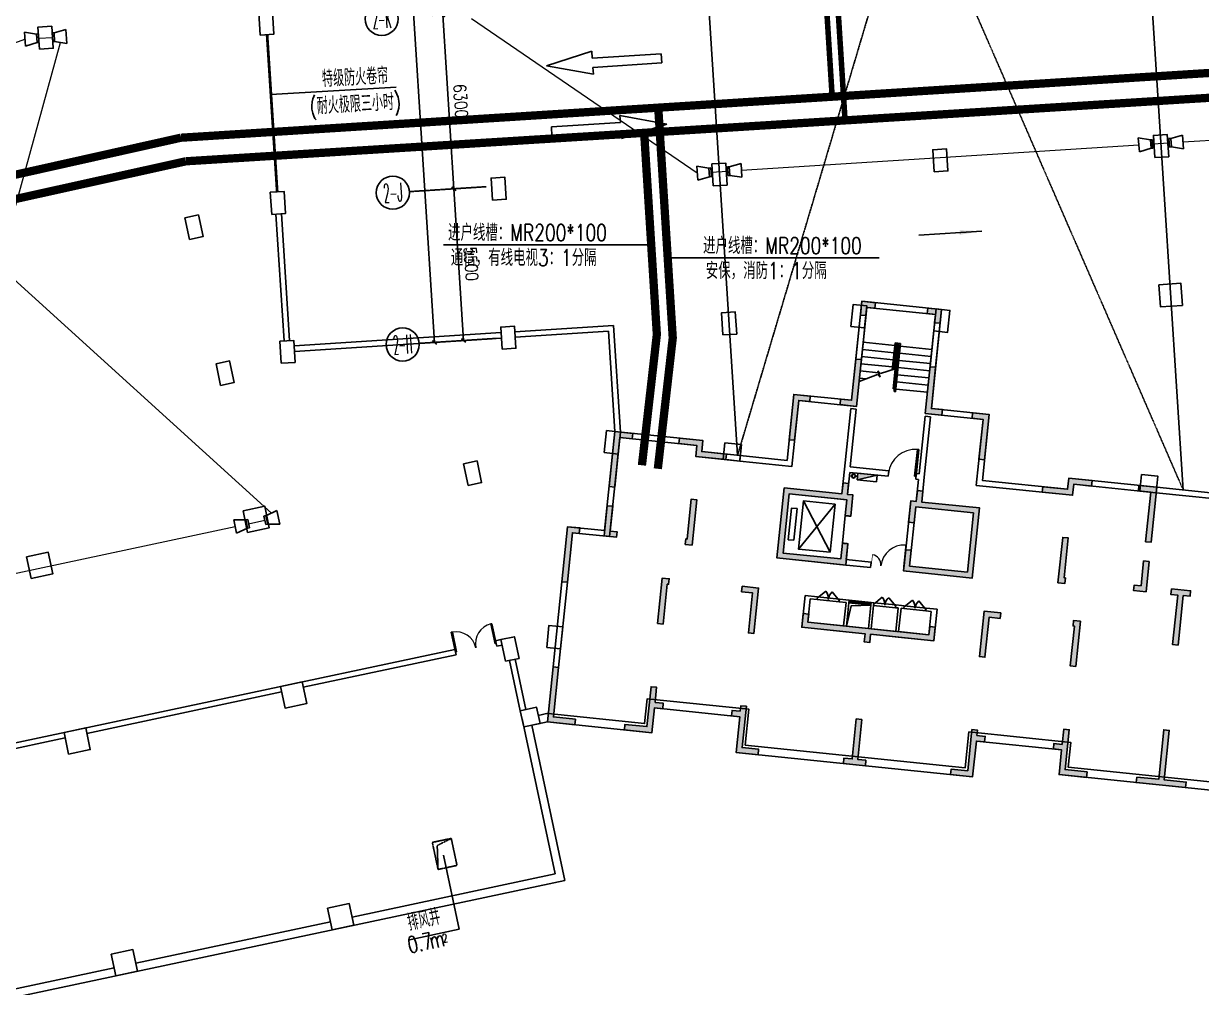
# Model space of a CAD drawing. Extents: x -781653 to 929899, y -295171 to 30012.
# Drawn here: x -201771 to -159181, y -188006 to -153139 of the extents above; entities that cross this region are included whole.
import ezdxf
from ezdxf.enums import TextEntityAlignment as Align

# ---------------------------------------------------------------- set-up
doc = ezdxf.new("R2010")
doc.units = 0
doc.header["$LTSCALE"] = 10
doc.header["$MEASUREMENT"] = 0
for name, pattern in [('BORDER', [1.75, 0.5, -0.25, 0.5, -0.25, 0, -0.25]), ('CENTER', [2, 1.25, -0.25, 0.25, -0.25]), ('DASH', [0.35, 0.25, -0.1]), ('DASHED', [0.75, 0.5, -0.25])]:
    doc.linetypes.add(name, pattern=pattern)
doc.layers.get('0').update_dxf_attribs({"linetype": 'CONTINUOUS'})
doc.layers.get('Defpoints').update_dxf_attribs({"linetype": 'CONTINUOUS'})
for name, color, linetype in [('A-STAIRS', 9, 'CONTINUOUS'), ('AXIS', 3, 'CONTINUOUS'), ('AXIS_TEXT', 7, 'CONTINUOUS'), ('COLU', 1, 'CONTINUOUS'), ('DIM_ELEV', 3, 'CONTINUOUS'), ('DIM_SYMB', 3, 'CONTINUOUS'), ('DOTE', 8, 'CENTER'), ('HT-TEXT', 7, 'CONTINUOUS'), ('JPS-X', 1, 'BORDER'), ('JPS-XHS', 7, 'CONTINUOUS'), ('LVTRY', 6, 'CONTINUOUS'), ('PUB_DIM', 3, 'CONTINUOUS'), ('RD-equip', 3, 'CONTINUOUS'), ('RD-text', 4, 'CONTINUOUS'), ('road', 7, 'CONTINUOUS'), ('solid', 252, 'CONTINUOUS'), ('STAIR', 9, 'CONTINUOUS'), ('TEXT', 7, 'CONTINUOUS'), ('wall', 8, 'CONTINUOUS'), ('wall-jg', 7, 'CONTINUOUS'), ('WINDOW', 4, 'CONTINUOUS'), ('结构墙', 1, 'CONTINUOUS'), ('行车方向', 4, 'CONTINUOUS'), ('行车线', 207, 'CONTINUOUS')]:
    doc.layers.add(name, color=color, linetype=linetype)
doc.layers.add('RD-line', color=2, linetype='CONTINUOUS', lineweight=0)
doc.layers.get('DOTE').off()
doc.styles.add('_TCH_AXIS', font='COMPLEX', dxfattribs={"bigfont": 'GBCBIG'})
doc.styles.add('_TEL_DIM', font='SIMPLEX', dxfattribs={"width": 0.8, "height": 3.5, "bigfont": 'HZTXT'})
doc.styles.add('COMPLEX', font='COMPLEX')
doc.styles.add('DIM_FONT', font='SIMPLEX', dxfattribs={"width": 0.8, "bigfont": 'HZTXT'})
doc.styles.add('FS2', font='tjromans.shx', dxfattribs={"width": 0.8, "bigfont": 'tjhztxt.shx'})
doc.linetypes.add('BRA', pattern='A,2.8,-0.1,["B",_TEL_DIM,S=0.07,R=0,X=0,Y=-0.12],-0.25', length=3.15)
doc.dimstyles.new('DIMN300', dxfattribs={"dimscale": 3, "dimtxt": 300, "dimasz": 100, "dimexe": 250, "dimexo": 300, "dimgap": 150, "dimtad": 1, "dimdec": 0, "dimzin": 0, "dimdsep": 46, "dimtxsty": 'DIM_FONT', "dimblk": 'ARCHTICK', "dimcen": 0.09, "dimclrt": 7, "dimazin": 2, "dimtfac": 1, "dimtdec": 0, "dimtix": 1, "dimtmove": 2, "dimatfit": 3, "dimfxl": 0, "dimtolj": 1, "dimtzin": 0, "dimarcsym": 0})

# ---------------------------------------------------------------- blocks, each defined once
blk = doc.blocks.new('DXHS')
at = {"layer": 'JPS-XHS'}
blk.add_hatch(color=256, dxfattribs=at).paths.add_polyline_path([(-350, 240), (-350, 0), (350, 0)])
at = {"layer": 'JPS-XHS', "linetype": 'Continuous'}
for p, q in [((-350, 240), (-350, 0)), ((-350, 240), (350, 240)), ((-350, 0), (350, 0)), ((350, 240), (350, 0))]:
    blk.add_line(p, q, dxfattribs=at)
at = {"layer": 'JPS-XHS'}
blk.add_line((-350, 240), (350, 0), dxfattribs=at)
blk = doc.blocks.new('FF')
at = {"linetype": 'Continuous'}
for radius in [75, 60]:
    blk.add_circle((0, 0), radius, dxfattribs=at)
blk = doc.blocks.new('$DorLib2D$00000116')
at = {"color": 0}
for p, q in [((-0.5, 0), (-0.146, 0.354)), ((0.5, 0), (0.146, 0.354))]:
    blk.add_line(p, q, dxfattribs=at)
for centre, start, end in [((-0.5, 0), 0, 45), ((0.5, 0), 135, 180)]:
    blk.add_arc(centre, 0.5, start, end, dxfattribs=at)
blk = doc.blocks.new('$WINLIB2D$00000001')
for p, q in [((-0.5, 0.5), (0.5, 0.5)), ((-0.5, 0.5), (-0.5, -0.5)), ((0.5, 0.167), (-0.5, 0.167)), ((0.5, -0.5), (0.5, 0.5)), ((0.5, -0.167), (-0.5, -0.167)), ((-0.5, -0.5), (0.5, -0.5))]:
    blk.add_line(p, q)
blk = doc.blocks.new('$DorLib2D$00000001')
for p, q in [((0.45, 0.975), (0.5, 0.975)), ((0.45, 0), (0.45, 0.975)), ((0.5, 0), (0.5, 0.975)), ((0.5, 0), (0.45, 0))]:
    blk.add_line(p, q)
at = {"lineweight": 13}
blk.add_arc((0.475, 0), 0.975, 91.4693, 180, dxfattribs=at)
blk = doc.blocks.new('$DorLib2D$00000025')
at = {"const_width": 0.02}
for points in [[(0.481, -0.001), (0.481, 0.691)], [(-0.481, 0.001), (-0.481, 0.308)]]:
    blk.add_lwpolyline(points, dxfattribs=at)
at = {"lineweight": 13}
for centre, radius, start, end in [((0.505, -0.002), 0.699, 91.9397, 179.7238), ((-0.501, 0.003), 0.307, 359.7899, 85.7508)]:
    blk.add_arc(centre, radius, start, end, dxfattribs=at)
blk = doc.blocks.new('A$C48097694')
at = {"layer": 'solid'}
h = blk.add_hatch(color=8, dxfattribs=at)
h.paths.add_polyline_path([(32350, 9700), (32150, 9700), (32150, 10100), (31950, 10100), (31950, 9700), (29850, 9700), (29850, 7150), (32258, 7150), (32350, 7150), (32350, 7350), (32350, 7925), (32150, 7925), (32150, 7350), (30050, 7350), (30050, 9500), (32050, 9500), (32150, 9500), (32150, 8925), (32350, 8925)])
h.paths.add_polyline_path([(34750, 9500), (36750, 9500), (36750, 7350), (34650, 7350), (34650, 7925), (34450, 7925), (34450, 7350), (34450, 7150), (34550, 7150), (36950, 7150), (36950, 9700), (34850, 9700), (34850, 10100), (34650, 10100), (34650, 9700), (34450, 9700), (34450, 8925), (34650, 8925), (34650, 9500)])
for points in [[(9000, 4950), (9000, 5250), (8800, 5250), (8800, 4750), (11100, 4750), (11100, 4450), (11300, 4450), (11300, 4750), (13600, 4750), (13600, 5250), (13400, 5250), (13400, 4950)], [(31200, 4950), (31200, 5250), (31000, 5250), (31000, 4750), (33300, 4750), (33300, 4450), (33500, 4450), (33500, 4750), (35800, 4750), (35800, 5250), (35600, 5250), (35600, 4950)]]:
    blk.add_hatch(color=8, dxfattribs=at).paths.add_polyline_path(points)
at = {"layer": 'DIM_SYMB', "color": 8}
for points in [[(11850, 13670, 0, 0, 0), (11850, 15593, 0, 0, 0), (10550, 15593, 0, 0, 0), (10550, 14750, 80, 0, 0), (10550, 14450, 0, 0, 0)], [(32750, 13670, 0, 0, 0), (32750, 15593, 0, 0, 0), (34050, 15593, 0, 0, 0), (34050, 14750, 80, 0, 0), (34050, 14450, 0, 0, 0)]]:
    blk.add_lwpolyline(points, format="xyseb", dxfattribs=at)
at = {"layer": 'JPS-X', "color": 8, "const_width": 50}
for points in [[(10175, 10380), (10250, 10380)], [(34425, 10380), (34350, 10380)]]:
    blk.add_lwpolyline(points, dxfattribs=at)
at = {"layer": 'LVTRY', "color": 8}
for points in [[(10400, 4950), (10498, 5706), (11200, 5800)], [(34200, 4950), (34102, 5706), (33400, 5800)]]:
    blk.add_lwpolyline(points, dxfattribs=at)
at = {"layer": 'solid', "color": 8}
blk.add_line((33400, 0), (33400, 1650), dxfattribs=at)
at = {"layer": 'STAIR', "color": 8}
for p, q in [((11100, 15230), (9950, 15230)), ((11100, 14970), (9950, 14970)), ((11300, 15330), (11100, 15330)), ((11100, 15330), (11100, 14352)), ((11250, 15280), (11150, 15280)), ((11150, 15280), (11150, 14374)), ((11200, 15230), (11150, 15230)), ((11200, 14970), (11150, 14970)), ((11200, 15230), (11200, 13670)), ((11200, 15230), (11250, 15230)), ((11200, 15230), (11200, 14397)), ((11200, 14970), (11250, 14970)), ((11250, 15280), (11250, 13570)), ((11300, 15330), (11300, 13570)), ((11300, 15230), (12450, 15230)), ((11300, 14970), (12450, 14970)), ((33300, 15230), (32150, 15230)), ((33300, 14970), (32150, 14970)), ((33300, 15330), (33500, 15330)), ((33300, 15330), (33300, 13570)), ((33350, 15280), (33350, 13570)), ((33350, 15280), (33450, 15280)), ((33400, 15230), (33350, 15230)), ((33400, 14970), (33350, 14970)), ((33400, 15230), (33400, 14397)), ((33400, 15230), (33450, 15230)), ((33400, 15230), (33400, 13670)), ((33400, 14970), (33450, 14970)), ((33450, 15280), (33450, 14374)), ((33500, 15330), (33500, 14352)), ((33500, 15230), (34650, 15230)), ((33500, 14970), (34650, 14970)), ((11100, 14710), (9950, 14710)), ((11200, 14710), (11150, 14710)), ((11200, 14710), (11250, 14710)), ((11300, 14710), (12450, 14710)), ((33300, 14710), (32150, 14710)), ((33400, 14710), (33350, 14710)), ((33400, 14710), (33450, 14710)), ((33500, 14710), (34650, 14710)), ((11100, 14450), (9950, 14450)), ((10613, 14190), (9950, 14190)), ((9950, 13804), (10582, 14119)), ((10582, 14119), (10688, 14037)), ((10688, 14037), (10583, 14253)), ((10583, 14253), (10689, 14172)), ((10689, 14172), (11200, 14397)), ((11200, 14450), (11150, 14450)), ((11200, 14450), (11250, 14450)), ((11200, 14190), (11250, 14190)), ((11300, 14450), (12450, 14450)), ((11300, 14190), (12450, 14190)), ((33300, 14450), (32150, 14450)), ((33300, 14190), (32150, 14190)), ((33400, 14450), (33350, 14450)), ((33400, 14190), (33350, 14190)), ((33400, 14450), (33450, 14450)), ((33911, 14172), (33400, 14397)), ((33500, 14450), (34650, 14450)), ((34017, 14253), (33911, 14172)), ((33912, 14037), (34017, 14253)), ((34018, 14119), (33912, 14037)), ((33987, 14190), (34650, 14190)), ((34650, 13804), (34018, 14119)), ((10203, 13930), (9950, 13930)), ((11200, 13930), (11250, 13930)), ((11200, 13670), (11250, 13670)), ((11300, 13930), (12450, 13930)), ((11300, 13670), (12450, 13670)), ((33300, 13930), (32150, 13930)), ((33300, 13670), (32150, 13670)), ((33400, 13930), (33350, 13930)), ((33400, 13670), (33350, 13670)), ((34397, 13930), (34650, 13930)), ((11250, 13570), (11300, 13570)), ((33350, 13570), (33300, 13570)), ((8390, 9300), (9540, 7550)), ((8390, 7550), (9540, 9300)), ((36210, 9300), (35060, 7550)), ((36210, 7550), (35060, 9300)), ((9950, 8925), (9950, 7925)), ((34650, 8925), (34650, 7925)), ((10050, 5900), (9250, 5900)), ((9250, 5800), (10050, 5800)), ((12100, 5900), (11300, 5900)), ((11300, 5800), (12100, 5800)), ((13200, 5900), (12400, 5900)), ((12400, 5800), (13200, 5800)), ((32200, 5900), (31400, 5900)), ((31400, 5800), (32200, 5800)), ((32500, 5900), (33300, 5900)), ((32500, 5800), (33300, 5800)), ((35350, 5900), (34550, 5900)), ((34550, 5800), (35350, 5800))]:
    blk.add_line(p, q, dxfattribs=at)
for points in [[(38250, 7600), (37050, 7600), (37050, 9400), (38250, 9400)], [(8190, 7850), (8190, 9000), (7990, 9000), (7990, 7850)], [(9540, 7550), (9540, 9300), (8390, 9300), (8390, 7550)], [(35060, 7550), (35060, 9300), (36210, 9300), (36210, 7550)], [(36410, 7850), (36410, 9000), (36610, 9000), (36610, 7850)]]:
    blk.add_lwpolyline(points, close=True, dxfattribs=at)
at = {"layer": 'STAIR', "color": 8, "linetype": 'DASH'}
blk.add_lwpolyline([(38200, 7650), (37100, 7650), (37100, 9350), (38200, 9350)], close=True, dxfattribs=at)
at = {"layer": 'wall', "color": 8}
for p, q in [((9750, 12800), (9750, 10600)), ((9950, 12800), (9750, 12800)), ((9950, 12800), (9950, 10700)), ((12450, 10700), (12450, 12800)), ((12450, 12800), (12650, 12800)), ((12650, 10600), (12650, 12800)), ((31950, 10600), (31950, 12800)), ((31950, 12800), (32150, 12800)), ((32150, 10700), (32150, 12800)), ((34650, 12800), (34650, 10700)), ((34850, 12800), (34650, 12800)), ((34850, 12800), (34850, 10600)), ((11350, 10700), (9950, 10700)), ((11350, 10500), (11350, 10700)), ((12450, 10700), (12350, 10700)), ((12350, 10700), (12350, 10500)), ((32250, 10700), (32150, 10700)), ((32250, 10500), (32250, 10700)), ((34650, 10700), (33250, 10700)), ((33250, 10700), (33250, 10500)), ((9750, 10600), (9750, 9700)), ((9950, 10500), (11350, 10500)), ((9950, 10500), (9950, 9700)), ((12350, 10500), (12450, 10500)), ((12450, 9700), (12450, 10500)), ((12650, 9700), (12650, 10600)), ((31950, 9700), (31950, 10600)), ((32150, 9700), (32150, 10500)), ((32150, 10500), (32250, 10500)), ((33250, 10500), (34650, 10500)), ((34650, 10500), (34650, 9700)), ((34850, 10600), (34850, 9700)), ((7650, 9700), (7650, 7150)), ((9750, 9700), (7650, 9700)), ((7850, 9500), (7850, 7350)), ((9850, 9500), (7850, 9500)), ((9950, 9500), (9850, 9500)), ((10150, 9700), (9950, 9700)), ((9950, 9500), (9950, 8925)), ((10150, 8925), (10150, 9700)), ((12250, 9700), (12250, 7350)), ((12250, 9700), (12450, 9700)), ((12450, 9500), (12450, 7350)), ((12450, 9500), (12550, 9500)), ((29850, 9700), (29850, 7150)), ((31950, 9700), (29850, 9700)), ((30050, 9500), (30050, 7350)), ((32050, 9500), (30050, 9500)), ((32150, 9500), (32050, 9500)), ((32350, 9700), (32150, 9700)), ((32150, 9500), (32150, 7350)), ((32350, 9700), (32350, 7350)), ((34450, 9700), (34650, 9700)), ((34450, 9700), (34450, 8925)), ((34650, 9500), (34750, 9500)), ((34650, 8925), (34650, 9500)), ((34750, 9500), (36750, 9500)), ((34850, 9700), (36950, 9700)), ((36750, 9500), (36750, 7350)), ((36950, 9700), (36950, 7150)), ((9950, 8925), (10150, 8925)), ((34450, 8925), (34650, 8925)), ((10150, 7925), (9950, 7925)), ((9950, 7925), (9950, 7350)), ((10150, 7350), (10150, 7925)), ((34650, 7925), (34450, 7925)), ((34450, 7925), (34450, 7350)), ((34650, 7350), (34650, 7925)), ((7850, 7350), (9950, 7350)), ((11050, 7350), (10150, 7350)), ((11050, 7150), (11050, 7350)), ((12250, 7350), (12250, 7150)), ((30050, 7350), (32150, 7350)), ((32350, 7150), (32350, 7350)), ((34450, 7350), (33550, 7350)), ((33550, 7350), (33550, 7150)), ((36750, 7350), (34650, 7350)), ((7650, 7150), (10058, 7150)), ((10050, 7150), (11050, 7150)), ((12250, 7150), (12350, 7150)), ((29850, 7150), (32258, 7150)), ((32250, 7150), (32350, 7150)), ((33550, 7150), (34550, 7150)), ((36950, 7150), (34542, 7150)), ((8800, 5900), (8800, 4750)), ((9250, 5900), (8800, 5900)), ((9000, 5800), (9000, 4950)), ((9000, 5800), (9250, 5800)), ((9250, 5800), (9250, 5900)), ((10400, 5900), (10050, 5900)), ((10050, 5900), (10050, 5800)), ((10050, 5800), (10300, 5800)), ((10300, 5800), (10300, 4950)), ((10400, 5800), (10400, 5900)), ((10400, 5800), (10400, 4950)), ((11300, 5900), (11200, 5900)), ((11200, 5900), (11200, 5800)), ((11200, 5800), (11200, 4950)), ((11300, 5800), (11300, 5900)), ((11300, 5800), (11300, 4950)), ((12300, 5900), (12100, 5900)), ((12100, 5900), (12100, 5800)), ((12100, 5800), (12200, 5800)), ((12200, 5800), (12200, 4950)), ((12400, 5900), (12300, 5900)), ((12300, 5800), (12300, 4950)), ((12300, 5800), (12400, 5800)), ((12400, 5800), (12400, 5900)), ((13600, 5900), (13200, 5900)), ((13200, 5900), (13200, 5800)), ((13200, 5800), (13400, 5800)), ((13400, 5800), (13400, 4950)), ((13600, 5900), (13600, 4750)), ((31400, 5900), (31000, 5900)), ((31000, 5900), (31000, 4950)), ((31200, 5800), (31400, 5800)), ((31200, 5800), (31200, 4950)), ((31400, 5800), (31400, 5900)), ((31400, 5900), (32200, 5900)), ((31400, 5800), (31400, 5900)), ((32200, 5800), (31400, 5800)), ((32300, 5900), (32200, 5900)), ((32200, 5900), (32200, 5800)), ((32200, 5900), (32200, 5800)), ((32200, 5800), (32300, 5800)), ((32500, 5900), (32300, 5900)), ((32300, 5800), (32300, 4950)), ((32400, 5800), (32400, 4950)), ((32400, 5800), (32500, 5800)), ((32500, 5800), (32500, 5900)), ((32500, 5900), (33300, 5900)), ((32500, 5800), (32500, 5900)), ((33300, 5800), (32500, 5800)), ((33400, 5900), (33300, 5900)), ((33300, 5900), (33300, 5800)), ((33300, 5900), (33300, 5800)), ((33300, 5800), (33300, 4950)), ((33400, 5800), (33400, 5900)), ((33400, 5800), (33400, 4950)), ((34550, 5900), (34200, 5900)), ((34200, 5900), (34200, 5800)), ((34200, 5800), (34200, 4950)), ((34300, 5800), (34550, 5800)), ((34300, 5800), (34300, 4950)), ((34550, 5800), (34550, 5900)), ((35800, 5900), (35350, 5900)), ((35350, 5900), (35350, 5800)), ((35350, 5800), (35600, 5800)), ((35600, 5800), (35600, 4950)), ((35800, 5900), (35800, 4850)), ((8800, 4750), (10400, 4750)), ((9000, 4950), (10300, 4950)), ((10400, 4950), (11200, 4950)), ((10400, 4750), (11100, 4750)), ((11100, 4750), (11100, 4450)), ((11200, 4950), (11200, 4950)), ((11300, 4950), (12200, 4950)), ((11300, 4750), (12300, 4750)), ((11300, 4750), (11300, 4450)), ((11300, 4750), (11300, 4750)), ((12300, 4950), (13400, 4950)), ((12300, 4750), (13600, 4750)), ((32300, 4750), (31100, 4750)), ((32300, 4950), (31200, 4950)), ((33300, 4750), (32300, 4750)), ((33300, 4950), (32400, 4950)), ((33300, 4750), (33300, 4450)), ((33300, 4750), (33300, 4750)), ((34200, 4950), (33400, 4950)), ((33400, 4950), (33400, 4950)), ((34200, 4750), (33500, 4750)), ((33500, 4750), (33500, 4450)), ((35600, 4750), (34200, 4750)), ((35600, 4950), (34300, 4950)), ((11300, 4450), (11100, 4450)), ((33500, 4450), (33300, 4450))]:
    blk.add_line(p, q, dxfattribs=at)
at = {"layer": 'wall-jg', "color": 8}
for p, q in [((9750, 9700), (9750, 10100)), ((9750, 10100), (9950, 10100)), ((9950, 10100), (9950, 9700)), ((12450, 9700), (12450, 10100)), ((12450, 10100), (12650, 10100)), ((12650, 10100), (12650, 9700)), ((31950, 10100), (31950, 9700)), ((32150, 10100), (31950, 10100)), ((32150, 9700), (32150, 10100)), ((34650, 10100), (34650, 9700)), ((34850, 10100), (34650, 10100)), ((34850, 9700), (34850, 10100)), ((7650, 7150), (7650, 9700)), ((9750, 9700), (7650, 9700)), ((7850, 9500), (9950, 9500)), ((7850, 7350), (7850, 9500)), ((10150, 9700), (9950, 9700)), ((9950, 9500), (9950, 8925)), ((10150, 8925), (10150, 9700)), ((12250, 8925), (12250, 9700)), ((12250, 9700), (12450, 9700)), ((12450, 9500), (12450, 8925)), ((31950, 9700), (29850, 9700)), ((29850, 7150), (29850, 9700)), ((30050, 7350), (30050, 9500)), ((30050, 9500), (32150, 9500)), ((32350, 9700), (32150, 9700)), ((32150, 9500), (32150, 8925)), ((32350, 8925), (32350, 9700)), ((34450, 9700), (34650, 9700)), ((34450, 8925), (34450, 9700)), ((36750, 9500), (34650, 9500)), ((34650, 9500), (34650, 8925)), ((34850, 9700), (36950, 9700)), ((36750, 7350), (36750, 9500)), ((36950, 7150), (36950, 9700)), ((10150, 8925), (9950, 8925)), ((12250, 8925), (12450, 8925)), ((32350, 8925), (32150, 8925)), ((34450, 8925), (34650, 8925)), ((9950, 7925), (9950, 7350)), ((10150, 7925), (9950, 7925)), ((10150, 7150), (10150, 7925)), ((12250, 7150), (12250, 7925)), ((12250, 7925), (12450, 7925)), ((12450, 7925), (12450, 7350)), ((32350, 7925), (32150, 7925)), ((32150, 7925), (32150, 7350)), ((32350, 7150), (32350, 7925)), ((34450, 7925), (34650, 7925)), ((34450, 7150), (34450, 7925)), ((34650, 7925), (34650, 7350)), ((7850, 7350), (9950, 7350)), ((30050, 7350), (32150, 7350)), ((36750, 7350), (34650, 7350)), ((7650, 7150), (10150, 7150)), ((29850, 7150), (32350, 7150)), ((36950, 7150), (34450, 7150)), ((8800, 5250), (9000, 5250)), ((8800, 4750), (8800, 5250)), ((9000, 4950), (9000, 5250)), ((13400, 5250), (13600, 5250)), ((13400, 4950), (13400, 5250)), ((13600, 4750), (13600, 5250)), ((31200, 5250), (31000, 5250)), ((31000, 4750), (31000, 5250)), ((31200, 4950), (31200, 5250)), ((35600, 4950), (35600, 5250)), ((35800, 5250), (35600, 5250)), ((35800, 4750), (35800, 5250)), ((11100, 4750), (8800, 4750)), ((9000, 4950), (13400, 4950)), ((11100, 4750), (11100, 4450)), ((11300, 4750), (11300, 4450)), ((11300, 4750), (13600, 4750)), ((33300, 4750), (31000, 4750)), ((35600, 4950), (31200, 4950)), ((33300, 4750), (33300, 4450)), ((33500, 4750), (33500, 4450)), ((33500, 4750), (35800, 4750)), ((11100, 4450), (11300, 4450)), ((33500, 4450), (33300, 4450)), ((33300, 1650), (33500, 1650)), ((33500, 300), (33500, 1650))]:
    blk.add_line(p, q, dxfattribs=at)
at = {"layer": 'WINDOW', "color": 8, "linetype": 'DASH'}
for p, q in [((10150, 8925), (9950, 8925)), ((34650, 8925), (34450, 8925)), ((9950, 7925), (10150, 7925)), ((34450, 7925), (34650, 7925))]:
    blk.add_line(p, q, dxfattribs=at)
at = {"layer": 'JPS-X', "color": 8}
blk.add_blockref('FF', (10100, 10380), dxfattribs=at)
at = {"layer": 'JPS-X', "color": 8, "xscale": -1}
blk.add_blockref('FF', (34500, 10380), dxfattribs=at)
at = {"layer": 'JPS-XHS', "color": 8, "xscale": -0.9999999999999998, "rotation": 180}
blk.add_blockref('DXHS', (10600, 10500), dxfattribs=at)
at = {"layer": 'JPS-XHS', "color": 8, "rotation": 180}
blk.add_blockref('DXHS', (34000, 10500), dxfattribs=at)
at = {"layer": 'WINDOW', "color": 8}
for name, p, xscale, yscale, zscale in [('$DorLib2D$00000001', (11850, 10600), 1000, 1000, -1000), ('$DorLib2D$00000001', (32750, 10600), -1000, 1000, -1000), ('$DorLib2D$00000025', (11650, 7250), 1200, 1200, -1200), ('$DorLib2D$00000025', (32950, 7250), -1200, 1200, -1200), ('$DorLib2D$00000116', (11700, 5850), -800, 800, -800), ('$DorLib2D$00000116', (12800, 5850), 800, 800, 800), ('$DorLib2D$00000116', (31800, 5850), -800, 800, 800), ('$DorLib2D$00000116', (31800, 5850), -800, 800, 800), ('$DorLib2D$00000116', (32900, 5850), 800, 800, -800), ('$DorLib2D$00000116', (32900, 5850), 800, 800, -800)]:
    blk.add_blockref(name, p, dxfattribs=dict(at, xscale=xscale, yscale=yscale, zscale=zscale))
at = {"layer": 'WINDOW', "color": 8, "zscale": 800}
for name, p, xscale, yscale, rotation in [('$DorLib2D$00000116', (9650, 5850), 800, 800, 359.9999999999978), ('$DorLib2D$00000116', (34950, 5850), -799.9999999999999, 799.9999999999999, 2.087461648538136e-12), ('$WINLIB2D$00000001', (10800, 5850), -799.9999999999998, 99.99999999999997, 180), ('$WINLIB2D$00000001', (33800, 5850), 799.9999999999998, 99.99999999999997, 180)]:
    blk.add_blockref(name, p, dxfattribs=dict(at, xscale=xscale, yscale=yscale, rotation=rotation))
blk = doc.blocks.new('$DorLib2D$00000002')
for p, q in [((-0.5, 0), (-0.5, 0.4875)), ((-0.475, 0.4875), (-0.5, 0.4875)), ((-0.475, 0), (-0.475, 0.4875)), ((0.475, 0), (0.475, 0.4875)), ((0.475, 0.4875), (0.5, 0.4875)), ((0.5, 0), (0.5, 0.4875)), ((-0.5, 0), (-0.475, 0)), ((0.5, 0), (0.475, 0))]:
    blk.add_line(p, q)
at = {"lineweight": 13}
for centre, start, end in [((-0.4875, 0), 0, 88.53072), ((0.4875, 0), 91.46928, 180)]:
    blk.add_arc(centre, 0.4875, start, end, dxfattribs=at)
blk = doc.blocks.new('A$C2AE17321')
at = {"layer": 'solid'}
h = blk.add_hatch(color=256, dxfattribs=at)
h.paths.add_polyline_path([(9850, 16700), (9750, 16700), (9750, 16600), (9850, 16600)])
h.paths.add_polyline_path([(10250, 16700), (9850, 16700), (9850, 16600), (10250, 16600)])
h.paths.add_polyline_path([(10250, 16600), (9850, 16600), (9850, 16200), (9950, 16200), (9950, 16500), (10250, 16500)])
h.paths.add_polyline_path([(9850, 16600), (9750, 16600), (9750, 16200), (9850, 16200)])
h = blk.add_hatch(color=256, dxfattribs=at)
h.paths.add_polyline_path([(12550, 16700), (12150, 16700), (12150, 16600), (12550, 16600)])
h.paths.add_polyline_path([(12650, 16700), (12550, 16700), (12550, 16600), (12650, 16600)])
h.paths.add_polyline_path([(12650, 16600), (12550, 16600), (12550, 16200), (12650, 16200)])
h.paths.add_polyline_path([(12550, 16600), (12150, 16600), (12150, 16500), (12450, 16500), (12450, 16200), (12550, 16200)])
for points in [[(9350, 13100), (9350, 12900), (9950, 12900), (9950, 14400), (9950, 14600), (9750, 14600), (9750, 13100)], [(12650, 13100), (12650, 14600), (12450, 14600), (12450, 14400), (12450, 12900), (13050, 12900), (13050, 13100)], [(7650, 13100), (7650, 11450), (7850, 11450), (7850, 12900), (8250, 12900), (8250, 13100)], [(14550, 12900), (14550, 11450), (14750, 11450), (14750, 13100), (14150, 13100), (14150, 12900)], [(1350, 11100), (1350, 9100), (1550, 9100), (1550, 10900), (2000, 10900), (2000, 11100)], [(4550, 10700), (4550, 11100), (3700, 11100), (3700, 10900), (4350, 10900), (4350, 10500), (5450, 10500), (5450, 10700)], [(18050, 10900), (18700, 10900), (18700, 11100), (17850, 11100), (17850, 10700), (16950, 10700), (16950, 10500), (18050, 10500)], [(21050, 11100), (21050, 9100), (20850, 9100), (20850, 10900), (20400, 10900), (20400, 11100)], [(9950, 8925), (10150, 8925), (10150, 9700), (9950, 9700), (9950, 10100), (9750, 10100), (9750, 9700), (7650, 9700), (7650, 7150), (10150, 7150), (10150, 7925), (9950, 7925), (9950, 7350), (7850, 7350), (7850, 9500), (9950, 9500)], [(12450, 8925), (12250, 8925), (12250, 9700), (12450, 9700), (12450, 10100), (12650, 10100), (12650, 9700), (14750, 9700), (14750, 7150), (12250, 7150), (12250, 7925), (12450, 7925), (12450, 7350), (14550, 7350), (14550, 9500), (12450, 9500)], [(4350, 7500), (4300, 7500), (4300, 7300), (4550, 7300), (4550, 8950), (4350, 8950)], [(17850, 7300), (18100, 7300), (18100, 7500), (18050, 7500), (18050, 8950), (17850, 8950)], [(1550, 7500), (1550, 8400), (1350, 8400), (1350, 7300), (1800, 7300), (1800, 7500)], [(20850, 7500), (20600, 7500), (20600, 7300), (21050, 7300), (21050, 8400), (20850, 8400)], [(0, 7500), (0, 5500), (200, 5500), (200, 7300), (450, 7300), (450, 7500)], [(3800, 5800), (3850, 5800), (3850, 6000), (3600, 6000), (3600, 4350), (3800, 4350)], [(6900, 5800), (6900, 4350), (7100, 4350), (7100, 6000), (6500, 6000), (6500, 5800)], [(15300, 4350), (15500, 4350), (15500, 5800), (15900, 5800), (15900, 6000), (15300, 6000)], [(18800, 6000), (18550, 6000), (18550, 5800), (18600, 5800), (18600, 4350), (18800, 4350)], [(9000, 4950), (9000, 5250), (8800, 5250), (8800, 4750), (11100, 4750), (11100, 4450), (11300, 4450), (11300, 4750), (13600, 4750), (13600, 5250), (13400, 5250), (13400, 4950)], [(1000, 400), (1000, 600), (200, 600), (200, 2400), (0, 2400), (0, 400)], [(22400, 600), (23200, 600), (23200, 400), (21400, 400), (21400, 600), (22200, 600), (22200, 2400), (22400, 2400)], [(2800, 600), (2800, 400), (3800, 400), (3800, 1300), (4100, 1300), (4100, 1500), (3800, 1500), (3800, 2050), (3600, 2050), (3600, 600)], [(18600, 1300), (18600, 400), (19600, 400), (19600, 600), (18800, 600), (18800, 2050), (18600, 2050), (18600, 1500), (18300, 1500), (18300, 1300)], [(7100, 1700), (6900, 1700), (6900, 1500), (6600, 1500), (6600, 1300), (6900, 1300), (6900, 0), (7700, 0), (7700, 200), (7100, 200)], [(11600, 0), (11600, 200), (11300, 200), (11300, 1650), (11100, 1650), (11100, 200), (10800, 200), (10800, 0)], [(15300, 200), (14700, 200), (14700, 0), (15500, 0), (15500, 1300), (15800, 1300), (15800, 1500), (15500, 1500), (15500, 1700), (15300, 1700)]]:
    blk.add_hatch(color=256, dxfattribs=at).paths.add_polyline_path(points)
h = blk.add_hatch(color=256, dxfattribs=at)
h.paths.add_polyline_path([(22300, 7500), (21950, 7500), (21950, 7400), (22300, 7400)])
h.paths.add_polyline_path([(22650, 7500), (22300, 7500), (22300, 7400), (22650, 7400)])
h.paths.add_polyline_path([(22650, 7400), (22300, 7400), (22300, 5900), (22400, 5900), (22400, 7300), (22650, 7300)])
h.paths.add_polyline_path([(22300, 7400), (21950, 7400), (21950, 7300), (22200, 7300), (22200, 5900), (22300, 5900)])
h.paths.add_polyline_path([(22400, 5900), (22300, 5900), (22300, 5500), (22400, 5500)])
h.paths.add_polyline_path([(22300, 5900), (22200, 5900), (22200, 5500), (22300, 5500)])
at = {"layer": 'wall-jg'}
for points in [[(9750, 16200), (9950, 16200), (9950, 16500), (10250, 16500), (10250, 16700), (9750, 16700), (9750, 16200)], [(12650, 16200), (12450, 16200), (12450, 16500), (12150, 16500), (12150, 16700), (12650, 16700), (12650, 16200)], [(8250, 13100), (7650, 13100), (7650, 11450), (7850, 11450), (7850, 12900), (8250, 12900), (8250, 13100)], [(14150, 13100), (14750, 13100), (14750, 11450), (14550, 11450), (14550, 12900), (14150, 12900), (14150, 13100)], [(9950, 8925), (10150, 8925), (10150, 9700), (9950, 9700), (9950, 10100), (9750, 10100), (9750, 9700), (7650, 9700), (7650, 7150), (10150, 7150), (10150, 7925), (9950, 7925), (9950, 7350), (7850, 7350), (7850, 9500), (9950, 9500), (9950, 8925)], [(12450, 8925), (12250, 8925), (12250, 9700), (12450, 9700), (12450, 10100), (12650, 10100), (12650, 9700), (14750, 9700), (14750, 7150), (12250, 7150), (12250, 7925), (12450, 7925), (12450, 7350), (14550, 7350), (14550, 9500), (12450, 9500), (12450, 8925)], [(4300, 7500), (4300, 7300), (4550, 7300), (4550, 8950), (4350, 8950), (4350, 7500), (4300, 7500)], [(18100, 7500), (18100, 7300), (17850, 7300), (17850, 8950), (18050, 8950), (18050, 7500), (18100, 7500)], [(21950, 7500), (22650, 7500), (22650, 7300), (22400, 7300), (22400, 5500), (22200, 5500), (22200, 7300), (21950, 7300), (21950, 7500)], [(3600, 4350), (3800, 4350), (3800, 5800), (3850, 5800), (3850, 6000), (3600, 6000), (3600, 4350)], [(18800, 4350), (18600, 4350), (18600, 5800), (18550, 5800), (18550, 6000), (18800, 6000), (18800, 4350)], [(13400, 5250), (13600, 5250), (13600, 4750), (11300, 4750), (11300, 4450), (11100, 4450), (11100, 4750), (8800, 4750), (8800, 5250), (9000, 5250), (9000, 4950), (13400, 4950), (13400, 5250)], [(0, 400), (1000, 400), (1000, 600), (200, 600), (200, 2400), (0, 2400), (0, 400)], [(3800, 1500), (3800, 2050), (3600, 2050), (3600, 600), (2800, 600), (2800, 400), (3800, 400), (3800, 1300), (4100, 1300), (4100, 1500), (3800, 1500)], [(18600, 1500), (18600, 2050), (18800, 2050), (18800, 600), (19600, 600), (19600, 400), (18600, 400), (18600, 1300), (18300, 1300), (18300, 1500), (18600, 1500)], [(6900, 1500), (6900, 1700), (7100, 1700), (7100, 200), (7700, 200), (7700, 0), (6900, 0), (6900, 1300), (6600, 1300), (6600, 1500), (6900, 1500)], [(11600, 200), (11300, 200), (11300, 1650), (11100, 1650), (11100, 200), (10800, 200), (10800, 0), (11600, 0), (11600, 200)], [(15500, 1500), (15500, 1700), (15300, 1700), (15300, 200), (14700, 200), (14700, 0), (15500, 0), (15500, 1300), (15800, 1300), (15800, 1500), (15500, 1500)]]:
    blk.add_lwpolyline(points, dxfattribs=at)
for points in [[(9750, 14600), (9750, 13100), (9350, 13100), (9350, 12900), (9950, 12900), (9950, 14400), (9950, 14400), (9950, 14600)], [(12450, 14600), (12650, 14600), (12650, 13100), (13050, 13100), (13050, 12900), (12450, 12900), (12450, 14400), (12450, 14400)], [(1350, 11100), (1350, 9100), (1550, 9100), (1550, 10900), (2000, 10900), (2000, 11100)], [(5450, 10500), (4350, 10500), (4350, 10900), (3700, 10900), (3700, 11100), (4550, 11100), (4550, 10700), (5450, 10700)], [(16950, 10500), (18050, 10500), (18050, 10900), (18700, 10900), (18700, 11100), (17850, 11100), (17850, 10700), (16950, 10700)], [(21050, 11100), (21050, 9100), (20850, 9100), (20850, 10900), (20400, 10900), (20400, 11100)], [(1550, 7500), (1800, 7500), (1800, 7300), (1350, 7300), (1350, 8400), (1550, 8400)], [(20850, 7500), (20600, 7500), (20600, 7300), (21050, 7300), (21050, 8400), (20850, 8400)], [(450, 7300), (200, 7300), (200, 5500), (0, 5500), (0, 7500), (450, 7500)], [(6500, 6000), (6500, 5800), (6900, 5800), (6900, 4350), (7100, 4350), (7100, 6000)], [(15900, 6000), (15900, 5800), (15500, 5800), (15500, 4350), (15300, 4350), (15300, 6000)], [(21400, 600), (21400, 400), (23200, 400), (23200, 600), (22400, 600), (22400, 2400), (22200, 2400), (22200, 600)]]:
    blk.add_lwpolyline(points, close=True, dxfattribs=at)
blk = doc.blocks.new('_ARROW')
blk.add_solid([(0, 0), (-1, 0.1), (-1, -0.1)])
blk = doc.blocks.new('A$C1C157CE4')
at = {"layer": '行车线', "linetype": 'DASH', "ltscale": 3000}
for points in [[(4167, 2967), (1667, 2967), (1667, 3217), (0, 2800), (1667, 2383), (1667, 2633), (4167, 2633)], [(2531, 833), (2531, 583), (31, 583), (31, 250), (2531, 250), (2531, 0), (4198, 417)]]:
    blk.add_lwpolyline(points, close=True, dxfattribs=at)
blk = doc.blocks.new('A$C7EC620A8')
at = {"layer": 'COLU'}
for points in [[(156078, 66378), (156577, 66410), (156526, 67209), (156027, 67177), (156078, 66378)], [(148094, 65865), (148593, 65897), (148542, 66695), (148043, 66663), (148094, 65865)], [(188429, 61946), (188928, 61978), (188877, 62777), (188378, 62745), (188429, 61946)], [(188429, 61946), (188928, 61978), (188877, 62777), (188378, 62745), (188429, 61946)], [(180446, 61433), (180945, 61465), (180893, 62263), (180394, 62231), (180446, 61433)], [(172462, 60919), (172961, 60951), (172910, 61749), (172411, 61717), (172462, 60919)], [(164479, 60405), (164978, 60437), (164926, 61236), (164427, 61204), (164479, 60405)], [(156495, 59892), (156994, 59924), (156943, 60722), (156444, 60690), (156495, 59892)], [(153524, 58982), (154013, 59086), (153847, 59869), (153358, 59764), (153524, 58982)], [(188575, 57346), (189373, 57398), (189425, 56599), (188626, 56548)], [(172809, 55530), (173308, 55562), (173257, 56361), (172758, 56328), (172809, 55530)], [(177436, 55833), (177933, 55782), (178015, 56578), (177518, 56629), (177436, 55833)], [(180435, 55674), (180933, 55623), (181015, 56419), (180517, 56470), (180435, 55674)], [(164826, 55016), (165325, 55049), (165273, 55847), (164774, 55815), (164826, 55016)], [(156842, 54503), (157341, 54535), (157290, 55333), (156791, 55301), (156842, 54503)], [(154648, 53700), (155137, 53804), (154971, 54587), (154482, 54483), (154648, 53700)], [(168521, 51272), (169019, 51220), (169101, 52016), (168603, 52067), (168521, 51272)], [(172881, 51627), (173478, 51565), (173416, 50969), (172819, 51030)], [(163597, 50084), (164086, 50188), (163920, 50970), (163430, 50866), (163597, 50084)], [(187942, 50478), (188539, 50416), (188478, 49819), (187881, 49881)], [(155459, 49170), (156241, 49336), (156408, 48554), (155625, 48387)], [(147634, 47505), (148417, 47671), (148583, 46889), (147801, 46722)], [(166438, 44224), (166936, 44173), (167018, 44969), (166520, 45020), (166438, 44224)], [(164950, 43726), (165439, 43830), (165272, 44612), (164783, 44508), (164950, 43726)], [(156812, 42812), (157594, 42979), (157761, 42196), (156978, 42030)], [(165484, 41937), (166071, 42061), (166196, 41475), (165609, 41350)], [(148987, 41147), (149769, 41314), (149936, 40531), (149153, 40365)], [(158518, 34792), (159301, 34958), (159467, 34176), (158685, 34009)], [(150694, 33127), (151476, 33293), (151643, 32511), (150860, 32344)]]:
    blk.add_lwpolyline(points, close=True, dxfattribs=at)
at = {"layer": '结构墙', "linetype": 'ByBlock'}
for p, q in [((166495, 41845), (166133, 41768)), ((166741, 36030), (165546, 41643)), ((166463, 41531), (165902, 41412)), ((167097, 35799), (165902, 41412)), ((142937, 30658), (167097, 35799)), ((159405, 34469), (166741, 36030)), ((151580, 32804), (158622, 34303)), ((143755, 31139), (150798, 32638))]:
    blk.add_line(p, q, dxfattribs=at)
for points in [[(166493, 41830), (169975, 41471), (170067, 42366), (173748, 41987), (173615, 40694), (181572, 39875), (181706, 41168), (185386, 40789), (185294, 39893), (192058, 39197), (192150, 40092), (195831, 39713), (195698, 38420), (203656, 37600), (203789, 38893), (207469, 38514), (207377, 37619), (210560, 37291), (210958, 41150), (212558, 41253)], [(166463, 41531), (170243, 41142), (170335, 42037), (173419, 41720), (173285, 40427), (181840, 39545), (181973, 40839), (185057, 40521), (184965, 39626), (192326, 38868), (192418, 39763), (195502, 39445), (195369, 38152), (203923, 37271), (204056, 38564), (207140, 38246), (207048, 37351), (210828, 36962)]]:
    blk.add_lwpolyline(points, dxfattribs=at)
blk = doc.blocks.new('_ArchTick')
at = {"color": 0, "linetype": 'ByBlock', "const_width": 0.4}
blk.add_lwpolyline([(-0.5, -0.5), (0.5, 0.5)], dxfattribs=at)
blk = doc.blocks.new('*D309')
at = {"layer": 'Defpoints', "color": 0}
for p in [(164331, 74074), (164735, 67787), (163120, 67683)]:
    blk.add_point(p, dxfattribs=at)
at = {"layer": 'PUB_DIM', "color": 0, "lineweight": -2}
for p, q in [((163882, 74045), (162341, 73946)), ((162716, 73970), (163120, 67683)), ((164286, 67758), (162746, 67659))]:
    blk.add_line(p, q, dxfattribs=at)
at = {"layer": 'PUB_DIM', "color": 0, "lineweight": -2, "xscale": 150, "yscale": 150, "zscale": 150}
for p, rotation in [((162716, 73970), 93.68132167065988), ((163120, 67683), 273.6813216706599)]:
    blk.add_blockref('_ArchTick', p, dxfattribs=dict(at, rotation=rotation))
at = {"layer": 'PUB_DIM', "color": 7, "insert": (163367, 70856), "char_height": 450, "attachment_point": 5, "rotation": 273.6813, "style": 'DIM_FONT'}
blk.add_mtext('\\A1;6300', dxfattribs=at)
blk = doc.blocks.new('*D310')
at = {"layer": 'Defpoints', "color": 0}
for p in [(164735, 67787), (163473, 62195), (165088, 62299)]:
    blk.add_point(p, dxfattribs=at)
at = {"layer": 'PUB_DIM', "color": 0, "lineweight": -2}
for p, q in [((164286, 67758), (162746, 67659)), ((163120, 67683), (163473, 62195)), ((164639, 62270), (163099, 62171))]:
    blk.add_line(p, q, dxfattribs=at)
at = {"layer": 'PUB_DIM', "color": 0, "lineweight": -2, "xscale": 150, "yscale": 150, "zscale": 150}
for p, rotation in [((163120, 67683), 93.68132167043301), ((163473, 62195), 273.681321670433)]:
    blk.add_blockref('_ArchTick', p, dxfattribs=dict(at, rotation=rotation))
at = {"layer": 'PUB_DIM', "color": 7, "insert": (163746, 64968), "char_height": 450, "attachment_point": 5, "rotation": 273.6813, "style": 'DIM_FONT'}
blk.add_mtext('\\A1;5500', dxfattribs=at)
blk = doc.blocks.new('_AXISO')
blk.add_circle((0, 0), 0.5)
at = {"layer": 'AXIS_TEXT', "style": 'COMPLEX', "width": 1.041667}
blk.add_attdef('A', text='', height=0.56, dxfattribs=at).set_placement((-0.25, -0.28), (0.25, -0.28), align=Align.FIT)
blk = doc.blocks.new('*D312')
at = {"layer": 'Defpoints', "color": 0}
for p in [(162867, 96827), (165088, 62299), (162425, 62127)]:
    blk.add_point(p, dxfattribs=at)
at = {"layer": 'PUB_DIM', "color": 0, "lineweight": -2}
for p, q in [((162418, 96798), (159829, 96632)), ((160203, 96656), (162425, 62127)), ((164639, 62270), (162051, 62103))]:
    blk.add_line(p, q, dxfattribs=at)
at = {"layer": 'PUB_DIM', "color": 0, "lineweight": -2, "xscale": 150, "yscale": 150, "zscale": 150}
for p, rotation in [((160203, 96656), 93.68132167043255), ((162425, 62127), 273.6813216704325)]:
    blk.add_blockref('_ArchTick', p, dxfattribs=dict(at, rotation=rotation))
at = {"layer": 'PUB_DIM', "color": 7, "insert": (161763, 79421), "char_height": 450, "attachment_point": 5, "rotation": 273.6813, "style": 'DIM_FONT'}
blk.add_mtext('\\A1;34600', dxfattribs=at)
blk = doc.blocks.new('A$C39E649AF')
at = {"layer": 'TEXT', "style": 'FS2', "width": 0.7}
for s, height, p in [('m', 600, (179, 0)), ('2', 300, (481, 220))]:
    blk.add_text(s, height=height, rotation=0.1611, dxfattribs=at).set_placement(p, align=Align.BOTTOM_CENTER)
blk = doc.blocks.new('adasdasdasd')
at = {"layer": 'RD-equip'}
for p, q in [((-151, 430), (-251, 0)), ((-154, 500), (-154, 430)), ((-154, 500), (159, 500)), ((-154, 430), (159, 430)), ((251, 0), (158, 430)), ((159, 500), (159, 430)), ((-251, 0), (251, 0))]:
    blk.add_line(p, q, dxfattribs=at)
blk = doc.blocks.new('A$C447C5B7F')
at = {"layer": 'AXIS', "linetype": 'ByBlock'}
for p, q in [((164286.2, 67758.5), (161513.3, 67580.1)), ((164639.3, 62269.8), (161866.4, 62091.4))]:
    blk.add_line(p, q, dxfattribs=at)
ref = blk.add_blockref('_AXISO', (160510, 73828.6), dxfattribs=dict(at, xscale=1200.000000000029, yscale=1200.000000000001, zscale=1200, rotation=3.681324481272705))
ref.add_attrib('A', '2-K', dxfattribs={"layer": 'AXIS_TEXT', "linetype": 'ByBlock', "height": 678.82, "rotation": 3.68132, "style": '_TCH_AXIS', "width": 0.323077}).set_placement((160193.1, 73468.1), (160870.5, 73511.6), align=Align.FIT)
ref = blk.add_blockref('_AXISO', (160914.5, 67541.6), dxfattribs=dict(at, xscale=1200.000000000029, yscale=1200.000000000001, zscale=1200, rotation=3.681324481272705))
ref.add_attrib('A', '2-J', dxfattribs={"layer": 'AXIS_TEXT', "linetype": 'ByBlock', "height": 678.82, "rotation": 3.68132, "style": '_TCH_AXIS', "width": 0.368421}).set_placement((160597.6, 67181.1), (161275, 67224.6), align=Align.FIT)
ref = blk.add_blockref('_AXISO', (161267.7, 62052.9), dxfattribs=dict(at, xscale=1200.000000000029, yscale=1200.000000000001, zscale=1200, rotation=3.681324481272705))
ref.add_attrib('A', '2-H', dxfattribs={"layer": 'AXIS_TEXT', "linetype": 'ByBlock', "height": 678.82, "rotation": 3.68132, "style": '_TCH_AXIS', "width": 0.318182}).set_placement((160950.8, 61692.4), (161628.2, 61736), align=Align.FIT)
at = {"layer": 'PUB_DIM'}
for p1, distance, picture, middle in [((162866.8, 96827.3), -2668.9, '*D312', (161763.3, 79420.6)), ((164735.2, 67787.4), -1618.6, '*D310', (163745.7, 64968))]:
    dim = blk.add_aligned_dim(p1=p1, p2=(165088.4, 62298.7), distance=distance, dimstyle='DIMN300', override={"dimscale": 1.5}, dxfattribs=at)
    dim.commit()
    dim.dimension.update_dxf_attribs({"geometry": picture, "text_midpoint": middle})
dim = blk.add_linear_dim(base=(163120, 67683.5), p1=(164330.7, 74074.4), p2=(164735.2, 67787.4), angle=93.68132, dimstyle='DIMN300', override={"dimscale": 1.5}, dxfattribs=at)
dim.commit()
dim.dimension.update_dxf_attribs({"geometry": '*D309', "text_midpoint": (163366.8, 70855.9)})

msp = doc.modelspace()

# ---------------------------------------------------------------- linework, layer by layer
at = {"layer": 'A-STAIRS', "linetype": 'DASH', "ltscale": 5}
for p, q in [((-175953.5, -168754.8), (-162774, -124402.7)), ((-178656.9, -126737.3), (-159839.5, -170012.4))]:
    msp.add_line(p, q, dxfattribs=at)
at = {"layer": 'A-STAIRS'}
for p, q in [((-175953.5, -168754.8), (-178656.9, -126737.3)), ((-161031.7, -151483.4), (-159839.5, -170012.4))]:
    msp.add_line(p, q, dxfattribs=at)
at = {"layer": 'A-STAIRS', "linetype": 'DASH'}
msp.add_lwpolyline([(-186991.4, -182759.6), (-186306.8, -182613.9), (-186098.6, -183592), (-186783.3, -183737.7)], close=True, dxfattribs=at)
msp.add_lwpolyline([(-186306.8, -182613.9), (-186813.7, -182874.4), (-186783.3, -183737.7)], dxfattribs=at)
at = {"layer": 'DIM_ELEV', "linetype": 'ByBlock'}
for points in [[(-167588.7, -155427.4), (-169863.6, -155573.8)], [(-167123.7, -160648), (-169398.6, -160794.4)]]:
    msp.add_lwpolyline(points, dxfattribs=at)
at = {"layer": 'HT-TEXT'}
msp.add_line((-188299.5, -155441.3), (-192826.1, -155707.3), dxfattribs=at)
at = {"layer": 'RD-line', "linetype": 'BRA', "ltscale": 0.8}
for p, q in [((-177411.8, -158552.6), (-185570, -152966.9)), ((-211806.3, -157410.7), (-201723.5, -153700.9)), ((-202671.1, -161904), (-200429.7, -153822.6)), ((-159847.8, -157419.7), (-145478.1, -156495.1)), ((-175814.8, -158447), (-161445, -157522.4)), ((-160945.8, -157490.3), (-160347, -157451.8)), ((-176912.8, -158517.6), (-176314, -158479.1)), ((-202671.1, -161904), (-192809.6, -170846.9)), ((-193632.3, -171230.8), (-193045.4, -171105.9)), ((-208205.7, -174331.8), (-194121.6, -171334.9))]:
    msp.add_line(p, q, dxfattribs=at)
at = {"layer": 'RD-line'}
msp.add_line((-201224.3, -153668.6), (-200725, -153641.5), dxfattribs=at)
for points, const_width in [([(-174444.1, -124032), (-173852.7, -128291.2), (-172068.6, -156620)], 200), ([(-195899.1, -158120.8), (-78263, -150821.4), (-76451.1, -177617.5), (-52924.8, -176060.9)], 300), ([(-179411.6, -169117.4), (-178872.1, -164383.5), (-179334.9, -157034)], 300), ([(-311283.8, -183675.4), (-195899.1, -158120.8)], 300)]:
    msp.add_lwpolyline(points, dxfattribs=dict(at, const_width=const_width))
at = {"layer": 'RD-line', "linetype": 'DASHED'}
for points, const_width in [([(-174826.7, -124102.9), (-174265.8, -128267), (-172532.7, -155785.6)], 200), ([(-196085.9, -157269.4), (-77714, -149812.1), (-75810.8, -176617.5), (-52452.8, -175293.3)], 300), ([(-178836.8, -169243.9), (-178297.3, -164510), (-178821.8, -156181.8)], 300), ([(-311002.8, -182973.6), (-196085.9, -157269.4)], 300)]:
    msp.add_lwpolyline(points, dxfattribs=dict(at, const_width=const_width))
at = {"layer": 'RD-text'}
for p, q in [((-186590.5, -161138.2), (-179076.5, -161138.2)), ((-178479.8, -161611.5), (-170835.6, -161611.5))]:
    msp.add_line(p, q, dxfattribs=at)
at = {"layer": 'TEXT'}
for p, q in [((-186018, -185893.7), (-186586.8, -183220.5)), ((-187866.5, -186294.6), (-186018, -185893.7))]:
    msp.add_line(p, q, dxfattribs=at)
at = {"layer": 'wall'}
for p, q in [((-192352.7, -164621.6), (-192648.1, -160031)), ((-192153.1, -164608.7), (-192448.5, -160018.2)), ((-191990.6, -164798.7), (-184506.1, -164317.1)), ((-184007.1, -164285), (-180437.9, -164055.4)), ((-183994.3, -164484.6), (-180624.7, -164267.8)), ((-180624.7, -164267.8), (-180391.3, -167895.6)), ((-180437.9, -164055.4), (-180189.5, -167916.4)), ((-191977.8, -164998.3), (-184493.2, -164516.7))]:
    msp.add_line(p, q, dxfattribs=at)
at = {"layer": 'wall', "linetype": 'ByBlock'}
for p, q in [((-175856.5, -168764.8), (-175877, -168963.7)), ((-184509.8, -175424), (-184705.4, -175465.6)), ((-184705.4, -175465.6), (-184663.8, -175661.2)), ((-186172.6, -175777.8), (-204707.6, -179721.8)), ((-186172.6, -175777.8), (-186130.9, -175973.4)), ((-184468.2, -175619.6), (-184663.8, -175661.2)), ((-186130.9, -175973.4), (-191657.2, -177149.4)), ((-184196.6, -176175.3), (-183809.2, -177995.8)), ((-184001, -176133.6), (-183613.6, -177954.2)), ((-192439.7, -177315.9), (-199482, -178814.4)), ((-200264.5, -178980.9), (-204666, -179917.4))]:
    msp.add_line(p, q, dxfattribs=at)
at = {"layer": 'wall'}
for points in [[(-175877, -168963.7), (-173987, -169158.4), (-173741.1, -166771), (-171652.1, -166986.2), (-171283.3, -163405.1), (-168796.4, -163661.3), (-169165.3, -167242.3), (-167076.3, -167457.5), (-167322.2, -169844.9), (-163840.6, -170203.5), (-163799.7, -169805.6), (-160815.4, -170112.9), (-157483.1, -170456.2)], [(-175856.5, -168764.8), (-174165.4, -168939), (-173919.5, -166551.6), (-171830.6, -166766.7), (-171461.7, -163185.7), (-168577, -163482.8), (-168945.8, -167063.9), (-166856.9, -167279), (-167102.8, -169666.4), (-164019.1, -169984), (-163978.1, -169586.1), (-160794.9, -169914), (-157462.6, -170257.2)], [(-171676.9, -165274.6), (-171461.7, -163185.7), (-168577, -163482.8), (-168792.1, -165571.8)], [(-171477.9, -165295.1), (-171283.3, -163405.1), (-168796.4, -163661.3), (-168991.1, -165551.3)], [(-182625.5, -176411.5), (-182307.9, -173327.8), (-182103, -171338.3), (-180760.1, -171476.6), (-180391.3, -167895.6), (-177208.1, -168223.4), (-177249.1, -168621.3), (-175856.5, -168764.8)], [(-182426.6, -176432), (-182109, -173348.3), (-181924.6, -171557.8), (-180581.7, -171696.1), (-180212.8, -168115), (-177427.6, -168401.9), (-177468.5, -168799.8), (-175877, -168963.7)]]:
    msp.add_lwpolyline(points, dxfattribs=at)
at = {"layer": 'WINDOW', "linetype": 'DASH', "ltscale": 2, "const_width": 100}
msp.add_lwpolyline([(-192599.6, -159226.3), (-192965.6, -153538)], dxfattribs=at)

# ---------------------------------------------------------------- block references
at = {"layer": 'DIM_ELEV', "linetype": 'ByBlock', "xscale": -800, "yscale": 799.9999999998568, "zscale": 799.9999999999998, "rotation": 183.6813216568283}
for p in [(-167588.7, -155427.4), (-167123.7, -160648)]:
    msp.add_blockref('_ARROW', p, dxfattribs=at)
at = {"layer": 'DOTE'}
msp.add_blockref('A$C447C5B7F', (-349332.1, -226799.4), dxfattribs=at)
at = {"layer": 'RD-equip'}
for p, rotation in [((-201723.5, -153700.9), 273.9940893944403), ((-161444.8, -157525.3), 274.2979208962988), ((-177411.8, -158552.6), 274.2979208962988), ((-194122.3, -171331.2), 281.8676009229629)]:
    msp.add_blockref('adasdasdasd', p, dxfattribs=dict(at, rotation=rotation))
at = {"layer": 'RD-equip', "xscale": -1}
for p, rotation in [((-200225.9, -153606.9), 93.10185445209405), ((-159847.6, -157422.5), 93.06472244445578), ((-175814.6, -158449.9), 93.06472244445578), ((-192556.9, -170998.1), 102.1575992250562)]:
    msp.add_blockref('adasdasdasd', p, dxfattribs=dict(at, rotation=rotation))
at = {"layer": 'road', "rotation": 354.11935245812}
msp.add_blockref('A$C48097694', (-182871.4, -178798.9), dxfattribs=at)
at = {"layer": 'TEXT', "rotation": 12.23555051008349}
msp.add_blockref('A$C39E649AF', (-186904.9, -186771.5), dxfattribs=at)
at = {"layer": 'wall', "rotation": 354.11935245812}
msp.add_blockref('A$C2AE17321', (-182871.4, -178798.9), dxfattribs=at)
at = {"layer": 'WINDOW', "linetype": 'ByBlock', "xscale": 1500.00000000001, "yscale": 1500, "zscale": -1500, "rotation": 12.01260007422051}
msp.add_blockref('$DorLib2D$00000002', (-185418.2, -175719.5), dxfattribs=at)
at = {"layer": '结构墙'}
msp.add_blockref('A$C7EC620A8', (-349293.1, -219932.3), dxfattribs=at)
at = {"layer": '行车方向', "rotation": 183.6813216704323}
msp.add_blockref('A$C1C157CE4', (-178696.5, -153978.5), dxfattribs=at)

# ---------------------------------------------------------------- texts
at = {"layer": 'RD-text', "style": '_TEL_DIM', "width": 0.75}
for s, p in [('进户线槽：MR200*100', (-186422.6, -161001.2)), ('进户线槽：MR200*100', (-177202.4, -161474.5)), ('通信，有线电视3：1分隔', (-186321.3, -161906.4)), ('安保，消防1：1分隔', (-177101.1, -162379.8))]:
    msp.add_text(s, height=600, dxfattribs=at).set_placement(p)
at = {"layer": 'TEXT', "style": 'FS2', "width": 0.7}
msp.add_text('特级防火卷帘', height=600, rotation=3.20153, dxfattribs=at).set_placement((-189765.7, -155375.7), align=Align.CENTER)
msp.add_text('(耐火极限三小时)', height=600, rotation=3.20153, dxfattribs=at).set_placement((-191403.3, -156437.4, 0))
for s, p in [('排风井', (-187194.6, -186016.6)), ('0.7', (-187334, -186860.4))]:
    msp.add_text(s, height=600, rotation=12.39667, dxfattribs=at).set_placement(p, align=Align.BOTTOM_CENTER)

doc.saveas('drawing.dxf')
